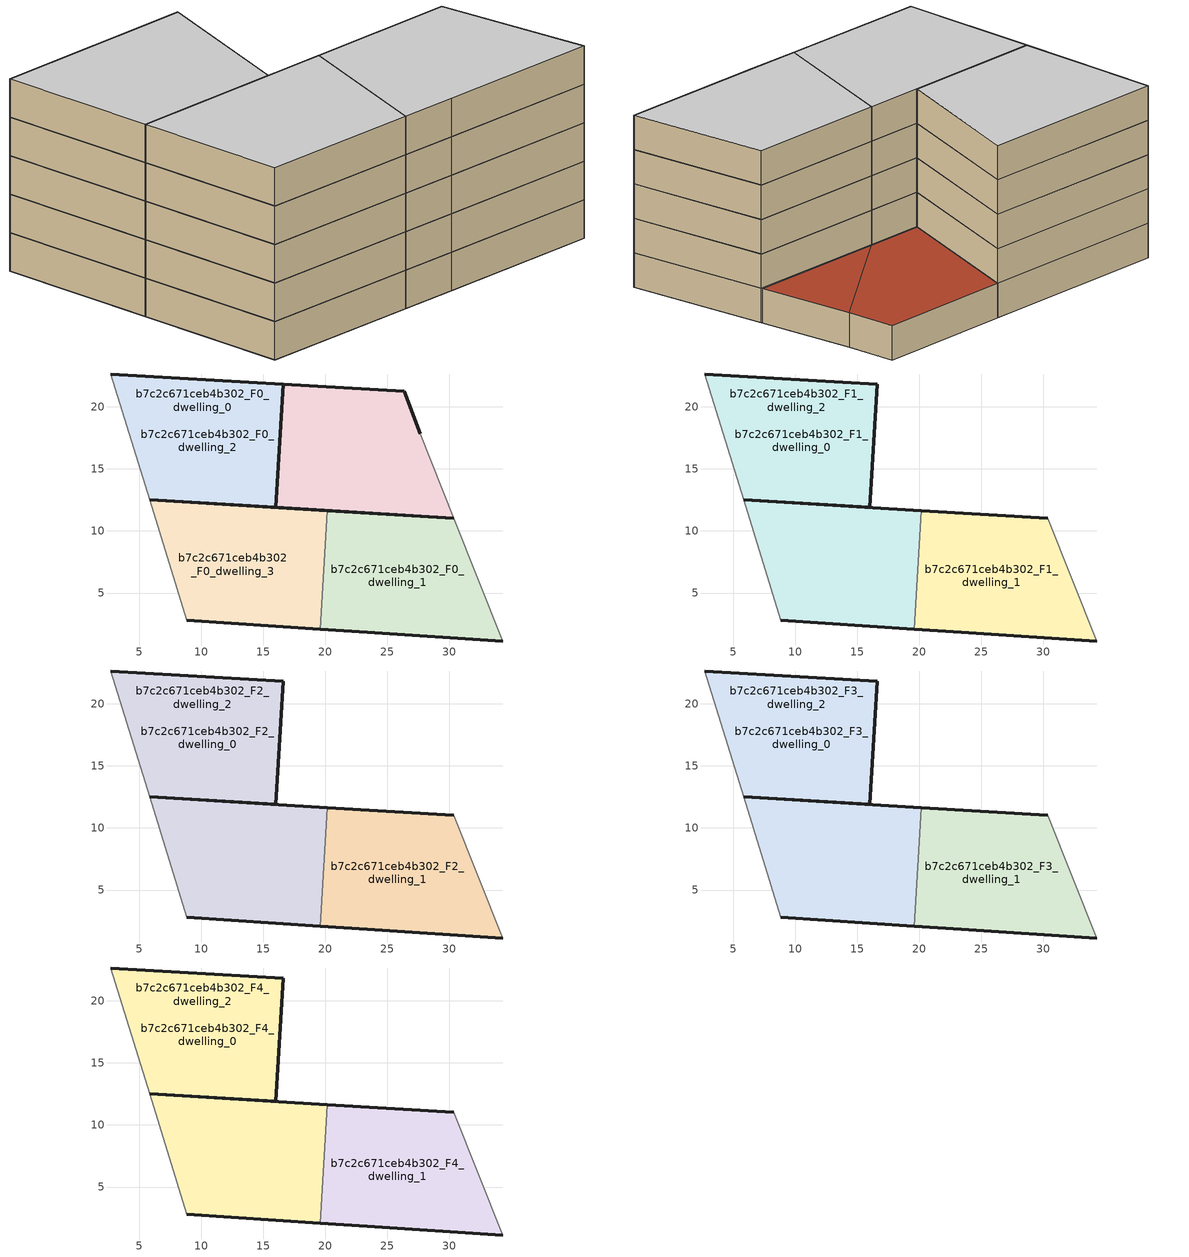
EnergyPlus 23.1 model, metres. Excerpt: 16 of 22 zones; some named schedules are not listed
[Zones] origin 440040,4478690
b7c2c671ceb4b302_F0_dwelling_0
 floor ground (EU_floor_Construction): 16.02,11.89 16.61,21.83 2.72,22.65 5.85,12.5 z0; 19.62,2.08 16.02,11.89 5.85,12.5 8.85,2.8 z0; 19.62,2.08 20.19,11.64 16.02,11.89 z0; 27.65,17.85 26.39,21.24 16.61,21.83 16.02,11.89 20.19,11.65 z0; 30.37,11.04 27.65,17.85 20.19,11.65 z0
 wall outside (EU_wall_Construction): 19.62,2.08 8.85,2.8 / 5.85,12.5 20.19,11.64 z0:3
 wall adiabatic (EU_wall_Construction): 8.85,2.8 5.85,12.5 z0:3
 wall to b7c2c671ceb4b302_F0_dwelling_1 (EU_wall_Construction): 20.19,11.64 19.62,2.08 z0:3
 roof outside (EU_floor_Construction): 20.19,11.64 19.62,2.08 8.85,2.8 5.85,12.5 z3; 26.39,21.24 27.65,17.85 20.19,11.64 16.02,11.89 16.61,21.83 z3
b7c2c671ceb4b302_F0_dwelling_1
 floor ground (EU_floor_Construction): 34.33,1.13 30.37,11.04 20.19,11.64 19.62,2.08 23.4,1.83 z0
 wall outside (EU_wall_Construction): 34.33,1.13 23.4,1.83 19.62,2.08 / 20.19,11.64 30.37,11.04 z0:3
 wall adiabatic (EU_wall_Construction): 30.37,11.04 34.33,1.13 z0:3
b7c2c671ceb4b302_F0_dwelling_2
 floor ground (EU_floor_Construction): 16.02,11.89 16.61,21.83 2.72,22.65 5.85,12.5 z0; 19.62,2.08 20.19,11.64 5.85,12.5 8.85,2.8 z0
 wall outside (EU_wall_Construction): 2.72,22.65 16.61,21.83 16.02,11.89 5.85,12.5 z0:3
 wall adiabatic (EU_wall_Construction): 5.85,12.5 2.72,22.65 z0:3
b7c2c671ceb4b302_F0_dwelling_3
 floor ground (EU_floor_Construction): 19.62,2.08 16.02,11.89 5.85,12.5 8.85,2.8 z0; 19.62,2.08 20.19,11.64 16.02,11.89 z0; 27.65,17.85 26.39,21.24 16.61,21.83 16.02,11.89 20.19,11.65 z0; 30.37,11.04 27.65,17.85 20.19,11.65 z0
 wall outside (EU_wall_Construction): 30.37,11.04 16.02,11.89 16.61,21.83 26.39,21.24 27.65,17.85 z0:3
 wall adiabatic (EU_wall_Construction): 27.65,17.85 30.37,11.04 z0:3
 roof outside (EU_roof_Construction): 16.02,11.89 19.62,2.08 8.85,2.8 5.85,12.5 z3; 26.39,21.24 27.65,17.85 20.19,11.64 16.02,11.89 16.61,21.83 z3; 20.19,11.64 19.62,2.08 16.02,11.89 z3; 27.65,17.85 30.37,11.04 20.19,11.65 z3
b7c2c671ceb4b302_F1_dwelling_0
 floor outside (EU_floor_Construction): 19.62,2.08 20.19,11.64 5.85,12.5 8.85,2.8 z3; 16.02,11.89 16.61,21.83 2.72,22.65 5.85,12.5 z3
 wall outside (EU_wall_Construction): 19.62,2.08 8.85,2.8 / 5.85,12.5 20.19,11.64 z3:6
 wall adiabatic (EU_wall_Construction): 8.85,2.8 5.85,12.5 z3:6
 wall to b7c2c671ceb4b302_F1_dwelling_1 (EU_wall_Construction): 20.19,11.64 19.62,2.08 z3:6
b7c2c671ceb4b302_F1_dwelling_1
 floor to b7c2c671ceb4b302_F0_dwelling_1 (EU_floor_Construction): 34.33,1.13 30.37,11.04 20.19,11.64 19.62,2.08 23.4,1.83 z3
 wall outside (EU_wall_Construction): 34.33,1.13 23.4,1.83 19.62,2.08 / 20.19,11.64 30.37,11.04 z3:6
 wall adiabatic (EU_wall_Construction): 30.37,11.04 34.33,1.13 z3:6
b7c2c671ceb4b302_F1_dwelling_2
 floor to b7c2c671ceb4b302_F0_dwelling_2 (EU_floor_Construction): 16.02,11.89 16.61,21.83 2.72,22.65 5.85,12.5 z3; 19.62,2.08 20.19,11.64 5.85,12.5 8.85,2.8 z3
 wall outside (EU_wall_Construction): 2.72,22.65 16.61,21.83 16.02,11.89 5.85,12.5 z3:6
 wall adiabatic (EU_wall_Construction): 5.85,12.5 2.72,22.65 z3:6
b7c2c671ceb4b302_F2_dwelling_0
 floor outside (EU_floor_Construction): 19.62,2.08 20.19,11.64 5.85,12.5 8.85,2.8 z6; 16.02,11.89 16.61,21.83 2.72,22.65 5.85,12.5 z6
 wall outside (EU_wall_Construction): 19.62,2.08 8.85,2.8 / 5.85,12.5 20.19,11.64 z6:9
 wall adiabatic (EU_wall_Construction): 8.85,2.8 5.85,12.5 z6:9
 wall to b7c2c671ceb4b302_F2_dwelling_1 (EU_wall_Construction): 20.19,11.64 19.62,2.08 z6:9
b7c2c671ceb4b302_F2_dwelling_1
 floor to b7c2c671ceb4b302_F1_dwelling_1 (EU_floor_Construction): 34.33,1.13 30.37,11.04 20.19,11.64 19.62,2.08 23.4,1.83 z6
 wall outside (EU_wall_Construction): 34.33,1.13 23.4,1.83 19.62,2.08 / 20.19,11.64 30.37,11.04 z6:9
 wall adiabatic (EU_wall_Construction): 30.37,11.04 34.33,1.13 z6:9
b7c2c671ceb4b302_F2_dwelling_2
 floor to b7c2c671ceb4b302_F1_dwelling_2 (EU_floor_Construction): 16.02,11.89 16.61,21.83 2.72,22.65 5.85,12.5 z6; 19.62,2.08 20.19,11.64 5.85,12.5 8.85,2.8 z6
 wall outside (EU_wall_Construction): 2.72,22.65 16.61,21.83 16.02,11.89 5.85,12.5 z6:9
 wall adiabatic (EU_wall_Construction): 5.85,12.5 2.72,22.65 z6:9
b7c2c671ceb4b302_F3_dwelling_0
 floor outside (EU_floor_Construction): 19.62,2.08 20.19,11.64 5.85,12.5 8.85,2.8 z9; 16.02,11.89 16.61,21.83 2.72,22.65 5.85,12.5 z9
 wall outside (EU_wall_Construction): 19.62,2.08 8.85,2.8 / 5.85,12.5 20.19,11.64 z9:12
 wall adiabatic (EU_wall_Construction): 8.85,2.8 5.85,12.5 z9:12
 wall to b7c2c671ceb4b302_F3_dwelling_1 (EU_wall_Construction): 20.19,11.64 19.62,2.08 z9:12
b7c2c671ceb4b302_F3_dwelling_1
 floor to b7c2c671ceb4b302_F2_dwelling_1 (EU_floor_Construction): 34.33,1.13 30.37,11.04 20.19,11.64 19.62,2.08 23.4,1.83 z9
 wall outside (EU_wall_Construction): 34.33,1.13 23.4,1.83 19.62,2.08 / 20.19,11.64 30.37,11.04 z9:12
 wall adiabatic (EU_wall_Construction): 30.37,11.04 34.33,1.13 z9:12
b7c2c671ceb4b302_F3_dwelling_2
 floor to b7c2c671ceb4b302_F2_dwelling_2 (EU_floor_Construction): 16.02,11.89 16.61,21.83 2.72,22.65 5.85,12.5 z9; 19.62,2.08 20.19,11.64 5.85,12.5 8.85,2.8 z9
 wall outside (EU_wall_Construction): 2.72,22.65 16.61,21.83 16.02,11.89 5.85,12.5 z9:12
 wall adiabatic (EU_wall_Construction): 5.85,12.5 2.72,22.65 z9:12
b7c2c671ceb4b302_F4_dwelling_0
 floor outside (EU_floor_Construction): 19.62,2.08 20.19,11.64 5.85,12.5 8.85,2.8 z12; 16.02,11.89 16.61,21.83 2.72,22.65 5.85,12.5 z12
 wall outside (EU_wall_Construction): 19.62,2.08 8.85,2.8 / 5.85,12.5 20.19,11.64 z12:15
 wall adiabatic (EU_wall_Construction): 8.85,2.8 5.85,12.5 z12:15
 wall to b7c2c671ceb4b302_F4_dwelling_1 (EU_wall_Construction): 20.19,11.64 19.62,2.08 z12:15
 ceiling to b7c2c671ceb4b302_F5_dwelling_2 (EU_floor_Construction): 20.19,11.64 19.62,2.08 8.85,2.8 5.85,12.5 z15; 16.61,21.83 16.02,11.89 5.85,12.5 2.72,22.65 z15
b7c2c671ceb4b302_F4_dwelling_1
 floor to b7c2c671ceb4b302_F3_dwelling_1 (EU_floor_Construction): 34.33,1.13 30.37,11.04 20.19,11.64 19.62,2.08 23.4,1.83 z12
 wall outside (EU_wall_Construction): 34.33,1.13 23.4,1.83 19.62,2.08 / 20.19,11.64 30.37,11.04 z12:15
 wall adiabatic (EU_wall_Construction): 30.37,11.04 34.33,1.13 z12:15
 ceiling to b7c2c671ceb4b302_F5_dwelling_1 (EU_floor_Construction): 30.37,11.04 34.33,1.13 23.4,1.83 19.62,2.08 20.19,11.64 z15
b7c2c671ceb4b302_F4_dwelling_2
 floor to b7c2c671ceb4b302_F3_dwelling_2 (EU_floor_Construction): 16.02,11.89 16.61,21.83 2.72,22.65 5.85,12.5 z12; 19.62,2.08 20.19,11.64 5.85,12.5 8.85,2.8 z12
 wall outside (EU_wall_Construction): 2.72,22.65 16.61,21.83 16.02,11.89 5.85,12.5 z12:15
 wall adiabatic (EU_wall_Construction): 5.85,12.5 2.72,22.65 z12:15
 ceiling to b7c2c671ceb4b302_F5_dwelling_2 (EU_floor_Construction): 20.19,11.64 19.62,2.08 8.85,2.8 5.85,12.5 z15; 16.61,21.83 16.02,11.89 5.85,12.5 2.72,22.65 z15
[Building]
EU S2 Campaign: North Axis=0; Terrain=City; Solar Distribution=FullExterior
[Site:Location]
Madrid: Latitude=40.5; Longitude=-3.5; Time Zone=1; Elevation=609
[SizingPeriod:WeatherFileDays]
AnnualSizingPeriod: Begin Month=1; Begin Day of Month=1; End Month=12; End Day of Month=31; Day of Week for Start Day=Monday; Use Weather File Daylight Saving Period=No; Use Weather File Rain and Snow Indicators=No
[MATERIAL]
EU_InternalMass_Material: Roughness=MediumRough; Thickness=0.1; Conductivity=1; Density=1800; Specific Heat=900; Thermal Absorptance=0.9; Solar Absorptance=0.7; Visible Absorptance=0.7
[MATERIAL:NOMASS] Roughness=MediumRough; Thermal Absorptance=0.9; Solar Absorptance=0.7; Visible Absorptance=0.7
Name | Thermal Resistance
EU_wall_NoMass | 0.609216
EU_roof_NoMass | 0.513268
EU_floor_NoMass | 0.568163
[CONSTRUCTION]
EU_wall_Construction: EU_wall_NoMass
EU_roof_Construction: EU_roof_NoMass
EU_floor_Construction: EU_floor_NoMass
EU_InternalMass_Construction: EU_InternalMass_Material
[ZONE] Type=1; Multiplier=1; Ceiling Height=autocalculate; Floor Area=autocalculate; Part of Total Floor Area=Yes
Name | Volume
b7c2c671ceb4b302_F0_dwelling_0 | 1079.19
b7c2c671ceb4b302_F1_dwelling_0; b7c2c671ceb4b302_F2_dwelling_0; b7c2c671ceb4b302_F3_dwelling_0; b7c2c671ceb4b302_F4_dwelling_0; b7c2c671ceb4b302_F0_dwelling_2; b7c2c671ceb4b302_F1_dwelling_2; b7c2c671ceb4b302_F2_dwelling_2; b7c2c671ceb4b302_F3_dwelling_2; b7c2c671ceb4b302_F4_dwelling_2 | 719.444
b7c2c671ceb4b302_F0_dwelling_1; b7c2c671ceb4b302_F1_dwelling_1; b7c2c671ceb4b302_F2_dwelling_1; b7c2c671ceb4b302_F3_dwelling_1; b7c2c671ceb4b302_F4_dwelling_1 | 359.761
b7c2c671ceb4b302_F0_dwelling_3 | 719.469
[INTERNALMASS] Construction=EU_InternalMass_Construction
Name | Zone or ZoneList | Surface Area
b7c2c671ceb4b302_F0_dwelling_0_EU_InternalMass | b7c2c671ceb4b302_F0_dwelling_0 | 119.906
b7c2c671ceb4b302_F0_dwelling_1_EU_InternalMass | b7c2c671ceb4b302_F0_dwelling_1 | 119.92
b7c2c671ceb4b302_F0_dwelling_2_EU_InternalMass | b7c2c671ceb4b302_F0_dwelling_2 | 119.908
b7c2c671ceb4b302_F0_dwelling_3_EU_InternalMass | b7c2c671ceb4b302_F0_dwelling_3 | 119.918
b7c2c671ceb4b302_F1_dwelling_0_EU_InternalMass | b7c2c671ceb4b302_F1_dwelling_0 | 159.884
b7c2c671ceb4b302_F1_dwelling_1_EU_InternalMass | b7c2c671ceb4b302_F1_dwelling_1 | 159.884
b7c2c671ceb4b302_F1_dwelling_2_EU_InternalMass | b7c2c671ceb4b302_F1_dwelling_2 | 159.884
b7c2c671ceb4b302_F2_dwelling_0_EU_InternalMass | b7c2c671ceb4b302_F2_dwelling_0 | 159.884
b7c2c671ceb4b302_F2_dwelling_1_EU_InternalMass | b7c2c671ceb4b302_F2_dwelling_1 | 159.884
b7c2c671ceb4b302_F2_dwelling_2_EU_InternalMass | b7c2c671ceb4b302_F2_dwelling_2 | 159.884
b7c2c671ceb4b302_F3_dwelling_0_EU_InternalMass | b7c2c671ceb4b302_F3_dwelling_0 | 159.884
b7c2c671ceb4b302_F3_dwelling_1_EU_InternalMass | b7c2c671ceb4b302_F3_dwelling_1 | 159.884
b7c2c671ceb4b302_F3_dwelling_2_EU_InternalMass | b7c2c671ceb4b302_F3_dwelling_2 | 159.884
b7c2c671ceb4b302_F4_dwelling_0_EU_InternalMass | b7c2c671ceb4b302_F4_dwelling_0 | 159.884
b7c2c671ceb4b302_F4_dwelling_1_EU_InternalMass | b7c2c671ceb4b302_F4_dwelling_1 | 159.884
b7c2c671ceb4b302_F4_dwelling_2_EU_InternalMass | b7c2c671ceb4b302_F4_dwelling_2 | 159.884
[OTHEREQUIPMENT] Fuel Type=Electricity; Design Level Calculation Method=Watts/Area; Power per Zone Floor Area=1; Fraction Latent=0; Fraction Radiant=0; Fraction Lost=0; Carbon Dioxide Generation Rate=0; EndUse Subcategory=EU_Step8_InternalGains
Name | Zone or ZoneList or Space or SpaceList | Schedule
EU_Step8_InternalGain_b7c2c671ceb4b302_F0_dwelling_0_f000 | b7c2c671ceb4b302_F0_dwelling_0 | EU_Step8_GainSchedule_b7c2c671ceb4b302_F0_dwelling_0_f000
EU_Step8_InternalGain_b7c2c671ceb4b302_F0_dwelling_1_f000 | b7c2c671ceb4b302_F0_dwelling_1 | EU_Step8_GainSchedule_b7c2c671ceb4b302_F0_dwelling_1_f000
EU_Step8_InternalGain_b7c2c671ceb4b302_F0_dwelling_2_f000 | b7c2c671ceb4b302_F0_dwelling_2 | EU_Step8_GainSchedule_b7c2c671ceb4b302_F0_dwelling_2_f000
EU_Step8_InternalGain_b7c2c671ceb4b302_F0_dwelling_3_f000 | b7c2c671ceb4b302_F0_dwelling_3 | EU_Step8_GainSchedule_b7c2c671ceb4b302_F0_dwelling_3_f000
EU_Step8_InternalGain_b7c2c671ceb4b302_F1_dwelling_0_f000 | b7c2c671ceb4b302_F1_dwelling_0 | EU_Step8_GainSchedule_b7c2c671ceb4b302_F1_dwelling_0_f000
EU_Step8_InternalGain_b7c2c671ceb4b302_F1_dwelling_1_f000 | b7c2c671ceb4b302_F1_dwelling_1 | EU_Step8_GainSchedule_b7c2c671ceb4b302_F1_dwelling_1_f000
EU_Step8_InternalGain_b7c2c671ceb4b302_F1_dwelling_2_f000 | b7c2c671ceb4b302_F1_dwelling_2 | EU_Step8_GainSchedule_b7c2c671ceb4b302_F1_dwelling_2_f000
EU_Step8_InternalGain_b7c2c671ceb4b302_F2_dwelling_0_f000 | b7c2c671ceb4b302_F2_dwelling_0 | EU_Step8_GainSchedule_b7c2c671ceb4b302_F2_dwelling_0_f000
EU_Step8_InternalGain_b7c2c671ceb4b302_F2_dwelling_1_f000 | b7c2c671ceb4b302_F2_dwelling_1 | EU_Step8_GainSchedule_b7c2c671ceb4b302_F2_dwelling_1_f000
EU_Step8_InternalGain_b7c2c671ceb4b302_F2_dwelling_2_f000 | b7c2c671ceb4b302_F2_dwelling_2 | EU_Step8_GainSchedule_b7c2c671ceb4b302_F2_dwelling_2_f000
EU_Step8_InternalGain_b7c2c671ceb4b302_F3_dwelling_0_f000 | b7c2c671ceb4b302_F3_dwelling_0 | EU_Step8_GainSchedule_b7c2c671ceb4b302_F3_dwelling_0_f000
EU_Step8_InternalGain_b7c2c671ceb4b302_F3_dwelling_1_f000 | b7c2c671ceb4b302_F3_dwelling_1 | EU_Step8_GainSchedule_b7c2c671ceb4b302_F3_dwelling_1_f000
EU_Step8_InternalGain_b7c2c671ceb4b302_F3_dwelling_2_f000 | b7c2c671ceb4b302_F3_dwelling_2 | EU_Step8_GainSchedule_b7c2c671ceb4b302_F3_dwelling_2_f000
EU_Step8_InternalGain_b7c2c671ceb4b302_F4_dwelling_0_f000 | b7c2c671ceb4b302_F4_dwelling_0 | EU_Step8_GainSchedule_b7c2c671ceb4b302_F4_dwelling_0_f000
EU_Step8_InternalGain_b7c2c671ceb4b302_F4_dwelling_1_f000 | b7c2c671ceb4b302_F4_dwelling_1 | EU_Step8_GainSchedule_b7c2c671ceb4b302_F4_dwelling_1_f000
EU_Step8_InternalGain_b7c2c671ceb4b302_F4_dwelling_2_f000 | b7c2c671ceb4b302_F4_dwelling_2 | EU_Step8_GainSchedule_b7c2c671ceb4b302_F4_dwelling_2_f000
[ZONEVENTILATION:DESIGNFLOWRATE] Schedule=EU_AlwaysOn; Design Flow Rate Calculation Method=AirChanges/Hour; Air Changes per Hour=0.752966; Ventilation Type=Natural; Fan Pressure Rise=0; Fan Total Efficiency=1; Constant Term Coefficient=1; Temperature Term Coefficient=0; Velocity Term Coefficient=0; Velocity Squared Term Coefficient=0; Minimum Indoor Temperature=-100; Maximum Indoor Temperature=100; Delta Temperature=-100; Minimum Outdoor Temperature=-100; Maximum Outdoor Temperature=100; Maximum Wind Speed=40
Name | Zone or ZoneList or Space or SpaceList
EU_ConstantAir_b7c2c671ceb4b302_F0_dwelling_0 | b7c2c671ceb4b302_F0_dwelling_0
EU_ConstantAir_b7c2c671ceb4b302_F0_dwelling_1 | b7c2c671ceb4b302_F0_dwelling_1
EU_ConstantAir_b7c2c671ceb4b302_F0_dwelling_2 | b7c2c671ceb4b302_F0_dwelling_2
EU_ConstantAir_b7c2c671ceb4b302_F0_dwelling_3 | b7c2c671ceb4b302_F0_dwelling_3
EU_ConstantAir_b7c2c671ceb4b302_F1_dwelling_0 | b7c2c671ceb4b302_F1_dwelling_0
EU_ConstantAir_b7c2c671ceb4b302_F1_dwelling_1 | b7c2c671ceb4b302_F1_dwelling_1
EU_ConstantAir_b7c2c671ceb4b302_F1_dwelling_2 | b7c2c671ceb4b302_F1_dwelling_2
EU_ConstantAir_b7c2c671ceb4b302_F2_dwelling_0 | b7c2c671ceb4b302_F2_dwelling_0
EU_ConstantAir_b7c2c671ceb4b302_F2_dwelling_1 | b7c2c671ceb4b302_F2_dwelling_1
EU_ConstantAir_b7c2c671ceb4b302_F2_dwelling_2 | b7c2c671ceb4b302_F2_dwelling_2
EU_ConstantAir_b7c2c671ceb4b302_F3_dwelling_0 | b7c2c671ceb4b302_F3_dwelling_0
EU_ConstantAir_b7c2c671ceb4b302_F3_dwelling_1 | b7c2c671ceb4b302_F3_dwelling_1
EU_ConstantAir_b7c2c671ceb4b302_F3_dwelling_2 | b7c2c671ceb4b302_F3_dwelling_2
EU_ConstantAir_b7c2c671ceb4b302_F4_dwelling_0 | b7c2c671ceb4b302_F4_dwelling_0
EU_ConstantAir_b7c2c671ceb4b302_F4_dwelling_1 | b7c2c671ceb4b302_F4_dwelling_1
EU_ConstantAir_b7c2c671ceb4b302_F4_dwelling_2 | b7c2c671ceb4b302_F4_dwelling_2
[HVACTEMPLATE:THERMOSTAT] Constant Heating Setpoint=20; Constant Cooling Setpoint=50
EU_HeatOnly_b7c2c671ceb4b302_F0_dwelling_0; EU_HeatOnly_b7c2c671ceb4b302_F0_dwelling_1; EU_HeatOnly_b7c2c671ceb4b302_F0_dwelling_2; EU_HeatOnly_b7c2c671ceb4b302_F0_dwelling_3; EU_HeatOnly_b7c2c671ceb4b302_F1_dwelling_0; EU_HeatOnly_b7c2c671ceb4b302_F1_dwelling_1; EU_HeatOnly_b7c2c671ceb4b302_F1_dwelling_2; EU_HeatOnly_b7c2c671ceb4b302_F2_dwelling_0; EU_HeatOnly_b7c2c671ceb4b302_F2_dwelling_1; EU_HeatOnly_b7c2c671ceb4b302_F2_dwelling_2; EU_HeatOnly_b7c2c671ceb4b302_F3_dwelling_0; EU_HeatOnly_b7c2c671ceb4b302_F3_dwelling_1; EU_HeatOnly_b7c2c671ceb4b302_F3_dwelling_2; EU_HeatOnly_b7c2c671ceb4b302_F4_dwelling_0; EU_HeatOnly_b7c2c671ceb4b302_F4_dwelling_1; EU_HeatOnly_b7c2c671ceb4b302_F4_dwelling_2; EU_HeatOnly_b7c2c671ceb4b302_F5_dwelling_0; EU_HeatOnly_b7c2c671ceb4b302_F5_dwelling_1; EU_HeatOnly_b7c2c671ceb4b302_F5_dwelling_2; EU_HeatOnly_b7c2c671ceb4b302_F6_dwelling_0; EU_HeatOnly_b7c2c671ceb4b302_F6_dwelling_1; EU_HeatOnly_b7c2c671ceb4b302_F6_dwelling_2
[HVACTEMPLATE:ZONE:IDEALLOADSAIRSYSTEM] System Availability Schedule=EU_AlwaysOn; Maximum Heating Supply Air Temperature=50; Minimum Cooling Supply Air Temperature=13; Maximum Heating Supply Air Humidity Ratio=0.0156; Minimum Cooling Supply Air Humidity Ratio=0.0077; Heating Limit=NoLimit; Cooling Limit=NoLimit; Heating Availability Schedule=EU_AlwaysOn; Cooling Availability Schedule=EU_CoolingOff; Dehumidification Control Type=ConstantSensibleHeatRatio; Cooling Sensible Heat Ratio=0.7; Dehumidification Setpoint=60; Humidification Control Type=None; Humidification Setpoint=30; Outdoor Air Method=None; Outdoor Air Flow Rate per Person=0.00944; Outdoor Air Flow Rate per Zone Floor Area=0; Outdoor Air Flow Rate per Zone=0; Demand Controlled Ventilation Type=None; Outdoor Air Economizer Type=NoEconomizer; Heat Recovery Type=None; Sensible Heat Recovery Effectiveness=0.7; Latent Heat Recovery Effectiveness=0.65
Name | Template Thermostat
b7c2c671ceb4b302_F0_dwelling_0 | EU_HeatOnly_b7c2c671ceb4b302_F0_dwelling_0
b7c2c671ceb4b302_F0_dwelling_1 | EU_HeatOnly_b7c2c671ceb4b302_F0_dwelling_1
b7c2c671ceb4b302_F0_dwelling_2 | EU_HeatOnly_b7c2c671ceb4b302_F0_dwelling_2
b7c2c671ceb4b302_F0_dwelling_3 | EU_HeatOnly_b7c2c671ceb4b302_F0_dwelling_3
b7c2c671ceb4b302_F1_dwelling_0 | EU_HeatOnly_b7c2c671ceb4b302_F1_dwelling_0
b7c2c671ceb4b302_F1_dwelling_1 | EU_HeatOnly_b7c2c671ceb4b302_F1_dwelling_1
b7c2c671ceb4b302_F1_dwelling_2 | EU_HeatOnly_b7c2c671ceb4b302_F1_dwelling_2
b7c2c671ceb4b302_F2_dwelling_0 | EU_HeatOnly_b7c2c671ceb4b302_F2_dwelling_0
